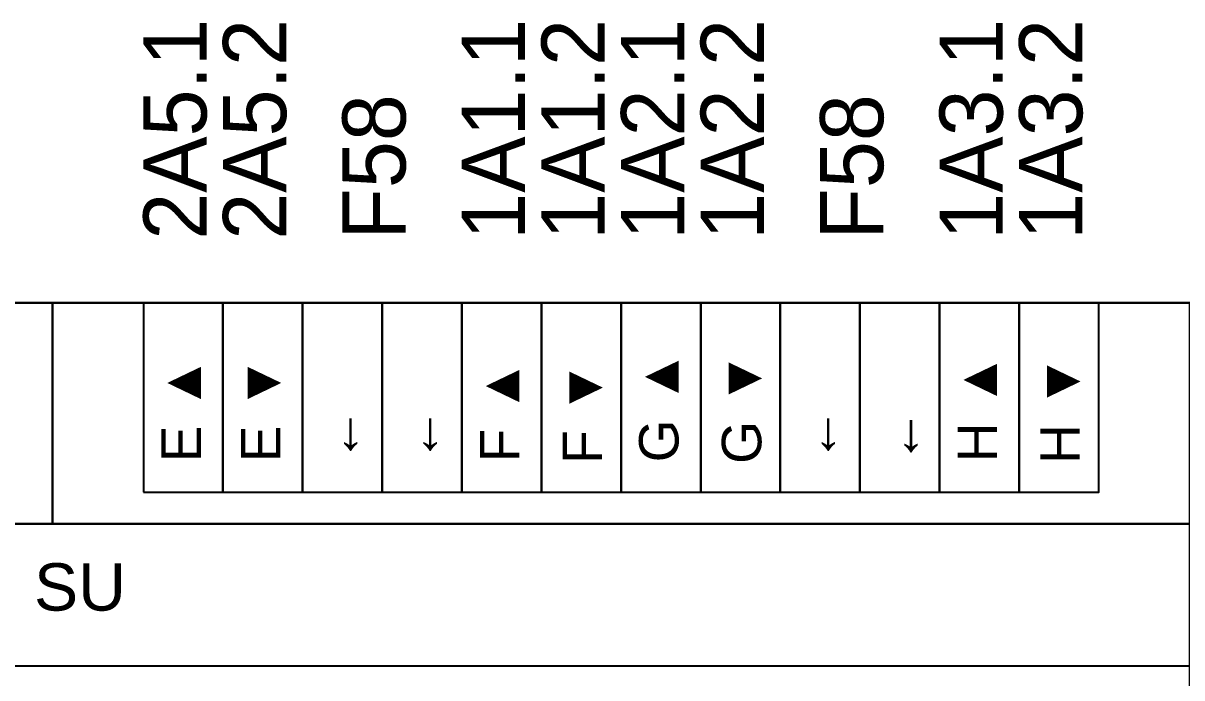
# Model space of a CAD drawing. Header units: millimetres. Extents: x 2151 to 5908, y -441 to 3322.
# Drawn here: x 3272.2 to 3345.5, y 1802.7 to 1844.1 of the extents above; entities that cross this region are included whole.
import ezdxf

# ---------------------------------------------------------------- set-up
doc = ezdxf.new("R2010")
doc.units = ezdxf.units.MM
doc.layers.add('Gehäuse', color=7, linetype='Continuous')
doc.layers.add('Klemmen', color=7, linetype='Continuous')
doc.styles.add('ARIAL', font='arial.ttf')
doc.styles.add('CP_SIGNAL', font='cp_simplex.shx')
doc.styles.get("Standard").update_dxf_attribs({"font": 'ARIAL.TTF'})

# ---------------------------------------------------------------- blocks, each defined once
blk = doc.blocks.new('*U108')
at = {"layer": 'Gehäuse'}
for p, q in [((0, 77), (144, 77)), ((0, 68), (144, 68))]:
    blk.add_line(p, q, dxfattribs=at)
for points in [[(0, 0), (144, 0), (144, 91), (0, 91)], [(0, 91), (72, 91), (72, 77), (0, 77)], [(72, 91), (144, 91), (144, 77), (72, 77)]]:
    blk.add_lwpolyline(points, close=True, dxfattribs=at)
at = {"layer": 'Gehäuse', "insert": (72, 72.986), "char_height": 3, "attachment_point": 5}
blk.add_mtext_dynamic_manual_height_columns('8 SU', width=11.12522, gutter_width=25.4, heights=[0], dxfattribs=at)
blk = doc.blocks.new('A$C6b96852a')
blk.add_lwpolyline([(0, 0), (5.04, 0), (5.04, 12), (0, 12)], close=True)
at = {"style": 'ARIAL'}
blk.add_attdef('5', (3.64, 1.9), '', height=2.5, rotation=90, dxfattribs=at)
blk = doc.blocks.new('Terminal_12er_51')
at = {"layer": 'Klemmen'}
for points in [[(-30.24, -12), (-25.2, -12), (-25.2, 0), (-30.24, 0)], [(-25.2, -12), (-20.16, -12), (-20.16, 0), (-25.2, 0)], [(-20.16, -12), (-15.12, -12), (-15.12, 0), (-20.16, 0)], [(-15.12, -12), (-10.08, -12), (-10.08, 0), (-15.12, 0)], [(-10.08, -12), (-5.04, -12), (-5.04, 0), (-10.08, 0)], [(-5.04, -12), (0, -12), (0, 0), (-5.04, 0)], [(0, -12), (5.04, -12), (5.04, 0), (0, 0)], [(5.04, -12), (10.08, -12), (10.08, 0), (5.04, 0)], [(10.08, -12), (15.12, -12), (15.12, 0), (10.08, 0)], [(15.12, -12), (20.16, -12), (20.16, 0), (15.12, 0)], [(20.16, -12), (25.2, -12), (25.2, 0), (20.16, 0)], [(25.2, -12), (30.24, -12), (30.24, 0), (25.2, 0)]]:
    blk.add_lwpolyline(points, close=True, dxfattribs=at)
for p in [(-5.04, -12), (5.04, -12), (15.12, -12), (25.2, -12)]:
    blk.add_blockref('A$C6b96852a', p, dxfattribs=at)
at = {"layer": 'Klemmen', "style": 'ARIAL'}
for tag, p in [('10', (18.96, -10.2)), ('11', (23.8, -10.1)), ('12', (29.04, -10.2)), ('1', (-26.6, -10.1)), ('2', (-21.56, -10.1)), ('3', (-16.52, -10.1)), ('4', (-11.48, -10.1)), ('5', (-6.44, -10.1)), ('6', (-1.2, -10.2)), ('7', (3.64, -10.1)), ('8', (8.88, -10.2)), ('9', (13.72, -10.1))]:
    blk.add_attdef(tag, p, '', height=2.5, rotation=90, dxfattribs=at)
blk = doc.blocks.new('JAL-0810M.02')
at = {"layer": 'Gehäuse'}
blk.add_blockref('*U108', (0, 0), dxfattribs=at)
blk.add_blockref('Terminal_12er_51', (108, 91), dxfattribs=at).add_auto_attribs({'1': 'E ▲', '2': 'E ▼', '3': '←', '4': '←', '5': 'F ▲', '6': 'F ▼', '7': 'G ▲', '8': 'G ▼', '9': '←', '10': '←', '11': 'H ▲', '12': 'H ▼'})
blk = doc.blocks.new('MDT_CAD_JAL-0810M02')
blk.add_blockref('JAL-0810M.02', (10, 10))

msp = doc.modelspace()

# ---------------------------------------------------------------- block references
msp.add_blockref('MDT_CAD_JAL-0810M02', (3192.016, 1725.431))

# ---------------------------------------------------------------- texts
at = {"char_height": 4, "width": 50, "attachment_point": 1, "rotation": 90, "style": 'CP_SIGNAL'}
for s, insert in [('\\pxi0,l1,sm1,qj;2A5.1', (3279.776, 1826.431)), ('\\pxi0,l1,sm1,qj;2A5.2', (3284.816, 1826.431)), ('\\pxi0,l1,sm1,qj;1A1.1', (3299.936, 1826.431)), ('\\pxi0,l1,sm1,qj;1A1.2', (3304.976, 1826.431)), ('\\pxi0,l1,sm1,qj;1A2.1', (3310.016, 1826.431)), ('\\pxi0,l1,sm1,qj;1A2.2', (3315.056, 1826.431)), ('\\pxi0,l1,sm1,qj;1A3.1', (3330.176, 1826.431)), ('\\pxi0,l1,sm1,qj;1A3.2', (3335.216, 1826.431)), ('\\pxi0,l1;F58', (3292.376, 1826.431)), ('\\pxi0,l1,sm1,qj;F58', (3322.616, 1826.431))]:
    msp.add_mtext(s, dxfattribs=dict(at, insert=insert))

doc.saveas('drawing.dxf')
